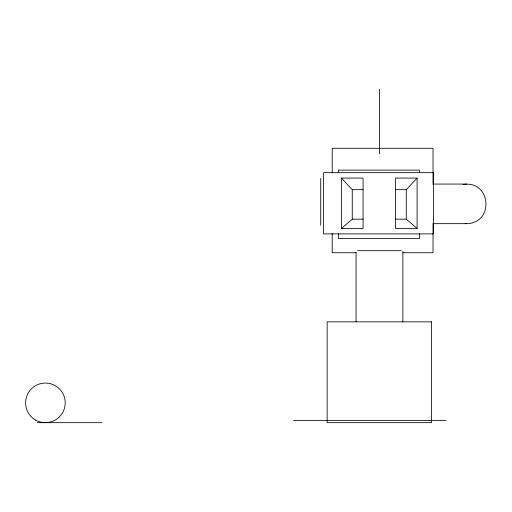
<?xml version="1.0" encoding="UTF-8"?>
<svg xmlns="http://www.w3.org/2000/svg" width="512" height="512" viewBox="0 0 512 512"><rect width="100%" height="100%" fill="white"/><g stroke="black" fill="none" stroke-linecap="round" stroke-linejoin="round"><path stroke-width="0.77" d="M417.094 228.486L406.291 219.168L406.291 189.664L417.094 178.074L395.488 178.074L395.488 228.486L417.094 228.486L417.094 178.074M341.459 228.486L363.066 228.486L363.066 178.074L341.459 178.074L341.459 228.486L352.262 219.168L363.066 219.168M462.931 184.544C490.835 179.603 494.906 223.078 466.592 223.674L433.158 223.674M433.158 184.064L466.592 184.064M341.459 178.074L352.262 189.664L363.066 189.664M395.488 189.664L406.291 189.664M395.488 219.168L406.291 219.168M357.632 250.701L401.293 250.701M356.019 252.723L332.205 252.723L332.205 233.568M402.861 252.723L433.03 252.723L433.03 223.469M293.562 420.602L446.048 420.602M37.293 422.675L101.85 422.675M465.133 223.482L466.592 223.674M433.03 184.634L433.03 148.294L332.205 148.294L332.205 172.858M419.437 172.499L419.437 170.112L338.413 170.112L338.413 172.499M419.437 233.754L419.437 238.528L338.413 238.528L338.413 233.754M402.867 251.501L402.867 321.85M379.565 89.325L379.565 153.856M356.058 252.301L356.058 321.85M352.262 189.664L352.262 219.168M320.723 178.438L320.723 225.248M433.395 172.672L323.571 172.672L323.571 233.888L433.395 233.888L433.395 172.672M431.571 321.85L327.142 321.85L327.142 422.675L431.571 422.675L431.571 321.85M35.501 420.019A19.808 19.808 0 0 0 65.21 402.867A19.808 19.808 0 0 0 35.501 385.715A19.808 19.808 0 0 0 35.501 420.019"/></g></svg>
